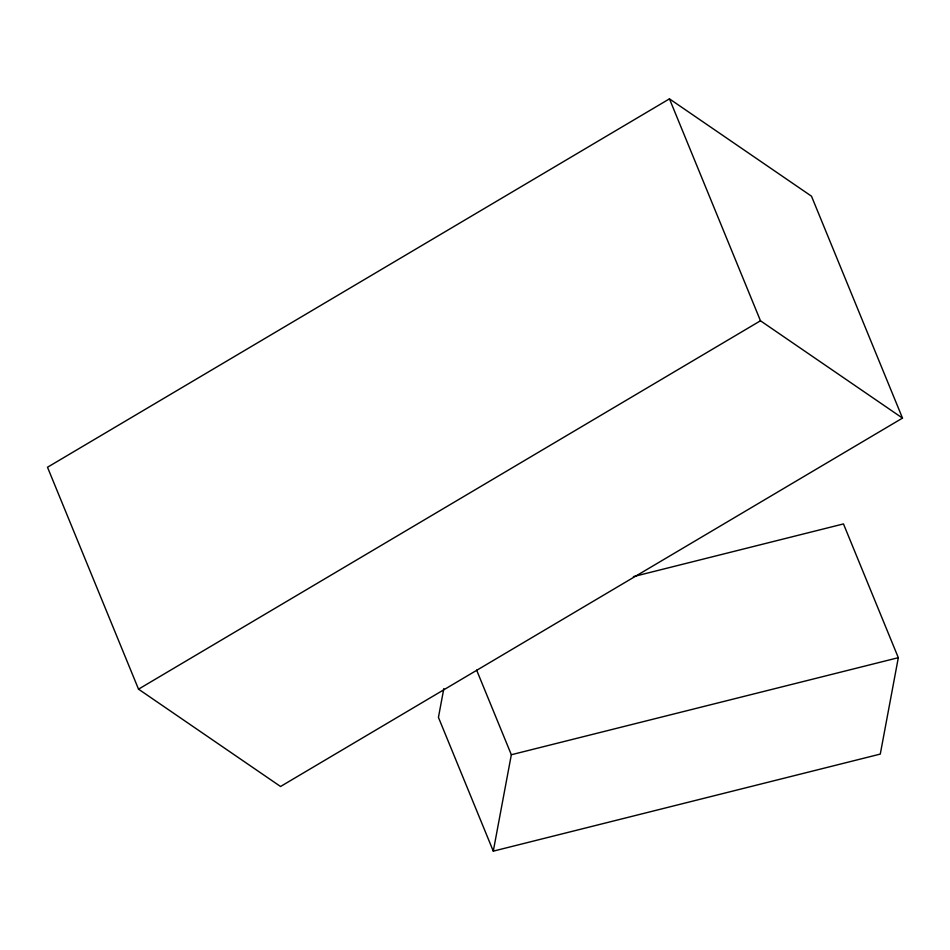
<?xml version="1.0" encoding="UTF-8"?>
<svg xmlns="http://www.w3.org/2000/svg" width="950" height="950" viewBox="0 0 950 950"><rect width="100%" height="100%" fill="white"/><g stroke="black" fill="none" stroke-linecap="round" stroke-linejoin="round"><path stroke-width="1.43" d="M443.816 688.607L438.437 717.381L493.287 851.141L880.282 754.086L898.32 657.685L843.469 523.925L633.424 576.602M493.287 851.141L511.338 754.739L476.627 670.118M669.453 98.859L47.5 467.246L138.522 689.166L280.547 786.493L902.5 418.107L811.478 196.187L669.453 98.859L760.475 320.779L902.5 418.107M138.522 689.166L760.475 320.779M511.338 754.739L898.32 657.685"/></g></svg>
